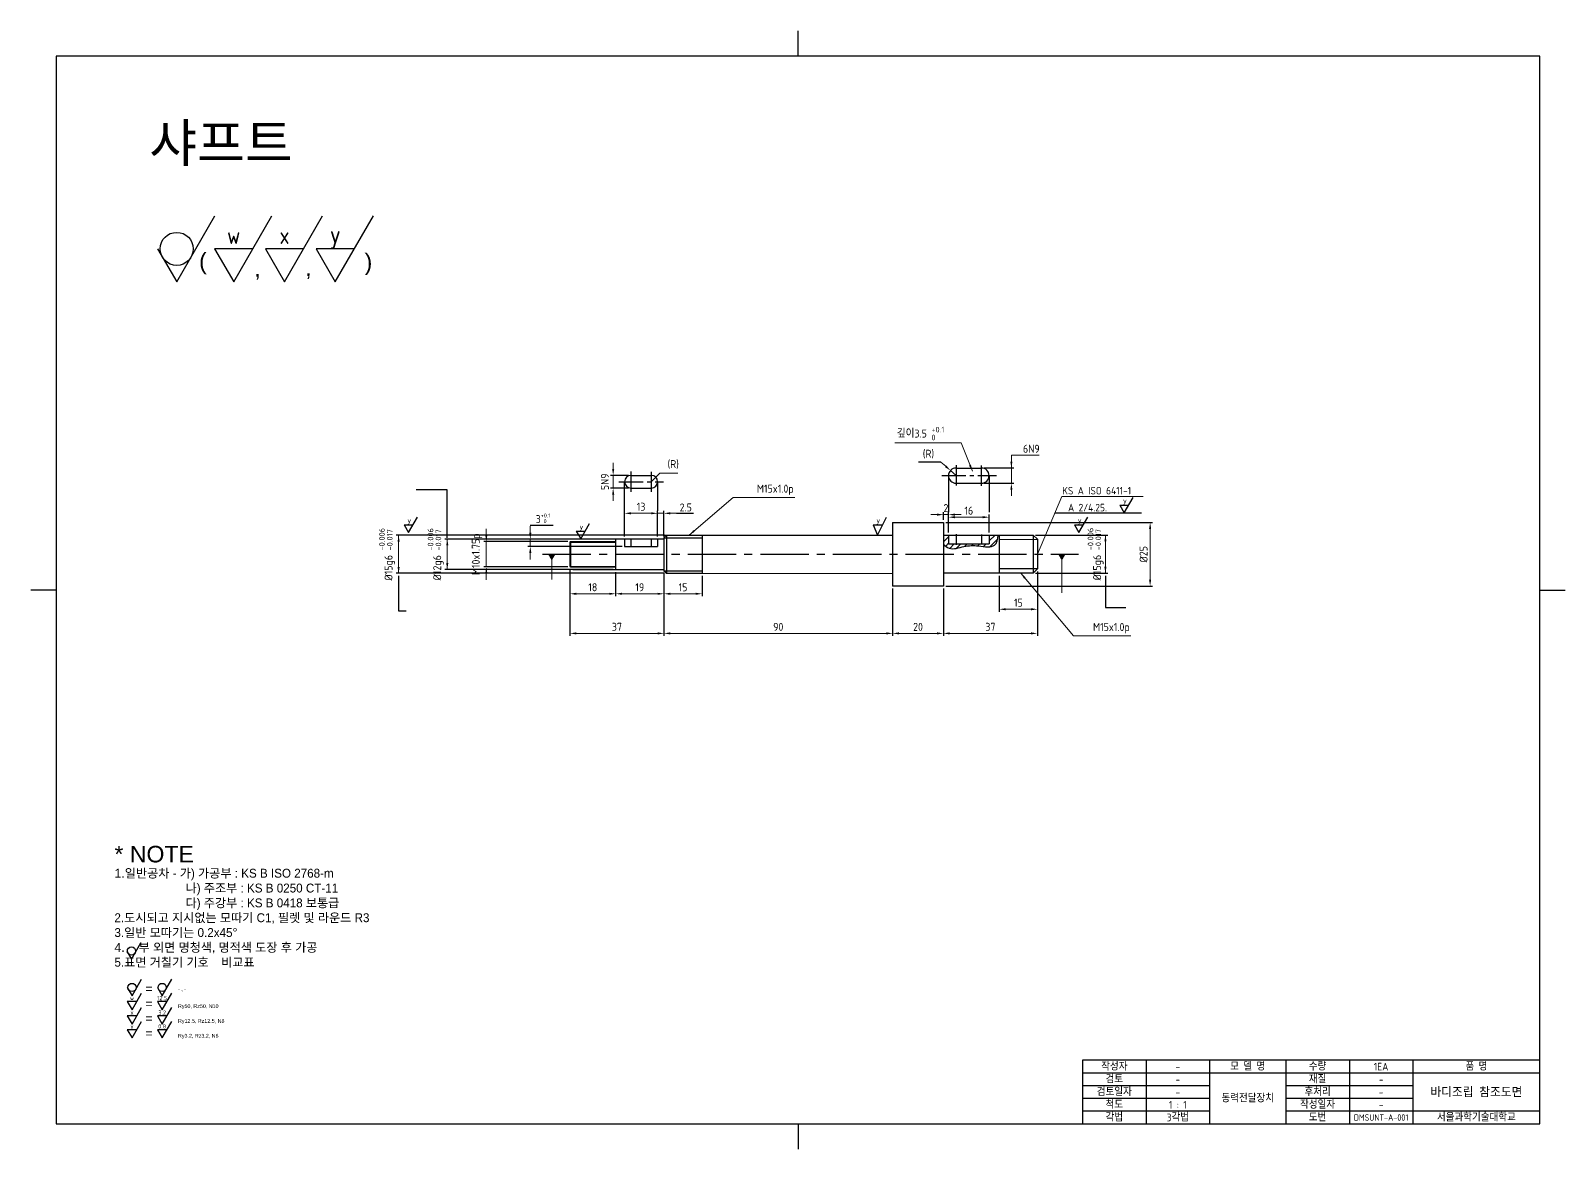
# Model space of a CAD drawing. Header units: millimetres. Extents: x 0 to 1832, y -442 to 895.
# Drawn here: x 1228 to 1832, y 0 to 440 of the extents above; entities that cross this region are included whole.
import ezdxf
from ezdxf.enums import TextEntityAlignment as Align

# ---------------------------------------------------------------- set-up
doc = ezdxf.new("R2010")
doc.units = ezdxf.units.MM
doc.linetypes.add('CENTER2', pattern=[28.575, 19.05, -3.175, 3.175, -3.175])
for name, color, linetype in [('가는선', 1, 'Continuous'), ('문자', 2, 'Continuous'), ('외형선', 3, 'Continuous'), ('윤곽선', 4, 'Continuous'), ('중심선', 1, 'CENTER2'), ('치수문자', 2, 'Continuous')]:
    doc.layers.add(name, color=color, linetype=linetype)
doc.styles.add('Annotative', font='arial.ttf')
doc.styles.get("Standard").update_dxf_attribs({"font": 'ISOCP.SHX', "bigfont": 'WHGTXT.SHX'})
doc.dimstyles.new('KS', dxfattribs={"dimtxt": 3.15, "dimasz": 2.5, "dimexe": 1, "dimexo": 1, "dimgap": 1, "dimtad": 1, "dimzin": 12, "dimdsep": 46, "dimtxsty": 'Standard', "dimcen": 0, "dimclrd": 1, "dimclre": 1, "dimclrt": 2, "dimadec": 0, "dimazin": 0, "dimtfac": 1, "dimtmove": 0, "dimatfit": 3, "dimfxl": 1, "dimarcsym": 0})

# ---------------------------------------------------------------- blocks, each defined once
blk = doc.blocks.new('표면거칠기')
at = {"layer": '외형선'}
for p, q in [((0, -12.99), (15, 12.99)), ((7.5, 0), (-7.5, 0)), ((-7.5, 0), (0, -12.99))]:
    blk.add_line(p, q, dxfattribs=at)
blk.add_attdef('표면거칠기', text='', height=6.5).set_placement((0, 0), align=Align.BOTTOM_CENTER)
blk = doc.blocks.new('표면거칠기2')
at = {"layer": '외형선'}
for p, q in [((32.33, 238.6), (47.33, 264.58)), ((24.83, 251.59), (32.33, 238.6))]:
    blk.add_line(p, q, dxfattribs=at)
blk.add_circle((32.33, 251.59), 6.5, dxfattribs=at)
blk = doc.blocks.new('*D394')
at = {"layer": 'Defpoints', "color": 0, "transparency": 16777216}
for p in [(1609.23, 226.63), (1624.23, 228.33), (1624.23, 212.43)]:
    blk.add_point(p, dxfattribs=at)
at = {"layer": '외형선', "color": 1, "linetype": 'ByBlock', "lineweight": -2, "transparency": 16777216}
for p, q in [((1609.23, 225.63), (1609.23, 211.43)), ((1624.23, 227.33), (1624.23, 211.43))]:
    blk.add_line(p, q, dxfattribs=at)
at = {"layer": '외형선', "color": 1, "linetype": 'ByBlock', "lineweight": 15, "transparency": 16777216}
blk.add_line((1611.73, 212.43), (1621.73, 212.43), dxfattribs=at)
at = {"layer": '외형선', "color": 1, "transparency": 16777216}
for points in [[(1611.73, 212.84), (1611.73, 212.01), (1609.23, 212.43)], [(1621.73, 212.84), (1621.73, 212.01), (1624.23, 212.43)]]:
    blk.add_solid(points, dxfattribs=at)
at = {"layer": '외형선', "color": 2, "transparency": 16777216, "insert": (1616.73, 215), "char_height": 3.15, "attachment_point": 5}
blk.add_mtext('15', dxfattribs=at)
blk = doc.blocks.new('*D395')
at = {"layer": 'Defpoints', "color": 0, "transparency": 16777216}
for p in [(1624.23, 228.33), (1587.23, 221.56), (1624.23, 202.93)]:
    blk.add_point(p, dxfattribs=at)
at = {"layer": '외형선', "color": 1, "linetype": 'ByBlock', "lineweight": -2, "transparency": 16777216}
for p, q in [((1624.23, 227.33), (1624.23, 201.93)), ((1587.23, 220.56), (1587.23, 201.93))]:
    blk.add_line(p, q, dxfattribs=at)
at = {"layer": '외형선', "color": 1, "linetype": 'ByBlock', "lineweight": 15, "transparency": 16777216}
blk.add_line((1589.73, 202.93), (1621.73, 202.93), dxfattribs=at)
at = {"layer": '외형선', "color": 1, "transparency": 16777216}
for points in [[(1589.73, 203.35), (1589.73, 202.52), (1587.23, 202.93)], [(1621.73, 203.35), (1621.73, 202.52), (1624.23, 202.93)]]:
    blk.add_solid(points, dxfattribs=at)
at = {"layer": '외형선', "color": 2, "transparency": 16777216, "insert": (1605.73, 205.51), "char_height": 3.15, "attachment_point": 5}
blk.add_mtext('37', dxfattribs=at)
blk = doc.blocks.new('*D379')
at = {"layer": 'Defpoints', "color": 0, "transparency": 16777216}
for p in [(1624.23, 228.33), (1587.23, 221.56), (1587.23, 202.93)]:
    blk.add_point(p, dxfattribs=at)
at = {"layer": '외형선', "color": 1, "linetype": 'ByBlock', "lineweight": -2, "transparency": 16777216}
for p, q in [((1624.23, 227.33), (1624.23, 201.93)), ((1587.23, 220.56), (1587.23, 201.93))]:
    blk.add_line(p, q, dxfattribs=at)
at = {"layer": '외형선', "color": 1, "linetype": 'ByBlock', "lineweight": 15, "transparency": 16777216}
blk.add_line((1621.73, 202.93), (1589.73, 202.93), dxfattribs=at)
at = {"layer": '외형선', "color": 1, "transparency": 16777216}
for points in [[(1589.73, 203.35), (1589.73, 202.52), (1587.23, 202.93)], [(1621.73, 203.35), (1621.73, 202.52), (1624.23, 202.93)]]:
    blk.add_solid(points, dxfattribs=at)
at = {"layer": '외형선', "color": 2, "transparency": 16777216, "insert": (1605.73, 205.51), "char_height": 3.15, "attachment_point": 5}
blk.add_mtext('37', dxfattribs=at)
blk = doc.blocks.new('*D380')
at = {"layer": 'Defpoints', "color": 0, "transparency": 16777216}
for p in [(1567.23, 221.56), (1587.23, 221.56), (1567.23, 202.93)]:
    blk.add_point(p, dxfattribs=at)
at = {"layer": '외형선', "color": 1, "linetype": 'ByBlock', "lineweight": -2, "transparency": 16777216}
for p, q in [((1567.23, 220.56), (1567.23, 201.93)), ((1587.23, 220.56), (1587.23, 201.93))]:
    blk.add_line(p, q, dxfattribs=at)
at = {"layer": '외형선', "color": 1, "linetype": 'ByBlock', "lineweight": 15, "transparency": 16777216}
blk.add_line((1584.73, 202.93), (1569.73, 202.93), dxfattribs=at)
at = {"layer": '외형선', "color": 1, "transparency": 16777216}
for points in [[(1569.73, 203.35), (1569.73, 202.52), (1567.23, 202.93)], [(1584.73, 203.35), (1584.73, 202.52), (1587.23, 202.93)]]:
    blk.add_solid(points, dxfattribs=at)
at = {"layer": '외형선', "color": 2, "transparency": 16777216, "insert": (1577.23, 205.51), "char_height": 3.15, "attachment_point": 5}
blk.add_mtext('20', dxfattribs=at)
blk = doc.blocks.new('*D381')
at = {"layer": 'Defpoints', "color": 0, "transparency": 16777216}
for p in [(1477.23, 227.56), (1567.23, 221.56), (1477.23, 202.93)]:
    blk.add_point(p, dxfattribs=at)
at = {"layer": '외형선', "color": 1, "linetype": 'ByBlock', "lineweight": -2, "transparency": 16777216}
for p, q in [((1477.23, 226.56), (1477.23, 201.93)), ((1567.23, 220.56), (1567.23, 201.93))]:
    blk.add_line(p, q, dxfattribs=at)
at = {"layer": '외형선', "color": 1, "linetype": 'ByBlock', "lineweight": 15, "transparency": 16777216}
blk.add_line((1564.73, 202.93), (1479.73, 202.93), dxfattribs=at)
at = {"layer": '외형선', "color": 1, "transparency": 16777216}
for points in [[(1479.73, 203.35), (1479.73, 202.52), (1477.23, 202.93)], [(1564.73, 203.35), (1564.73, 202.52), (1567.23, 202.93)]]:
    blk.add_solid(points, dxfattribs=at)
at = {"layer": '외형선', "color": 2, "transparency": 16777216, "insert": (1522.23, 205.51), "char_height": 3.15, "attachment_point": 5}
blk.add_mtext('90', dxfattribs=at)
blk = doc.blocks.new('*D382')
at = {"layer": 'Defpoints', "color": 0, "transparency": 16777216}
for p in [(1440.23, 229.26), (1477.23, 227.56), (1440.23, 202.93)]:
    blk.add_point(p, dxfattribs=at)
at = {"layer": '외형선', "color": 1, "linetype": 'ByBlock', "lineweight": -2, "transparency": 16777216}
for p, q in [((1440.23, 228.26), (1440.23, 201.93)), ((1477.23, 226.56), (1477.23, 201.93))]:
    blk.add_line(p, q, dxfattribs=at)
at = {"layer": '외형선', "color": 1, "linetype": 'ByBlock', "lineweight": 15, "transparency": 16777216}
blk.add_line((1474.73, 202.93), (1442.73, 202.93), dxfattribs=at)
at = {"layer": '외형선', "color": 1, "transparency": 16777216}
for points in [[(1442.73, 203.35), (1442.73, 202.52), (1440.23, 202.93)], [(1474.73, 203.35), (1474.73, 202.52), (1477.23, 202.93)]]:
    blk.add_solid(points, dxfattribs=at)
at = {"layer": '외형선', "color": 2, "transparency": 16777216, "insert": (1458.73, 205.51), "char_height": 3.15, "attachment_point": 5}
blk.add_mtext('37', dxfattribs=at)
blk = doc.blocks.new('*U373')
at = {"layer": '중심선', "color": 0, "linetype": 'CENTER2', "transparency": 16777216}
blk.add_line((-55.76, 0), (155.14, 0), dxfattribs=at)
blk = doc.blocks.new('*D383')
at = {"layer": 'Defpoints', "color": 0, "transparency": 16777216}
for p in [(1477.23, 227.56), (1492.23, 226.56), (1477.23, 218.51)]:
    blk.add_point(p, dxfattribs=at)
at = {"layer": '외형선', "color": 1, "linetype": 'ByBlock', "lineweight": -2, "transparency": 16777216}
for p, q in [((1477.23, 226.56), (1477.23, 217.51)), ((1492.23, 225.56), (1492.23, 217.51))]:
    blk.add_line(p, q, dxfattribs=at)
at = {"layer": '외형선', "color": 1, "linetype": 'ByBlock', "lineweight": 15, "transparency": 16777216}
blk.add_line((1489.73, 218.51), (1479.73, 218.51), dxfattribs=at)
at = {"layer": '외형선', "color": 1, "transparency": 16777216}
for points in [[(1479.73, 218.92), (1479.73, 218.09), (1477.23, 218.51)], [(1489.73, 218.92), (1489.73, 218.09), (1492.23, 218.51)]]:
    blk.add_solid(points, dxfattribs=at)
at = {"layer": '외형선', "color": 2, "transparency": 16777216, "insert": (1484.73, 221.08), "char_height": 3.15, "attachment_point": 5}
blk.add_mtext('15', dxfattribs=at)
blk = doc.blocks.new('*D384')
at = {"layer": 'Defpoints', "color": 0, "transparency": 16777216}
for p in [(1458.23, 228.06), (1477.23, 227.56), (1458.23, 218.51)]:
    blk.add_point(p, dxfattribs=at)
at = {"layer": '외형선', "color": 1, "linetype": 'ByBlock', "lineweight": -2, "transparency": 16777216}
for p, q in [((1458.23, 227.06), (1458.23, 217.51)), ((1477.23, 226.56), (1477.23, 217.51))]:
    blk.add_line(p, q, dxfattribs=at)
at = {"layer": '외형선', "color": 1, "linetype": 'ByBlock', "lineweight": 15, "transparency": 16777216}
blk.add_line((1474.73, 218.51), (1460.73, 218.51), dxfattribs=at)
at = {"layer": '외형선', "color": 1, "transparency": 16777216}
for points in [[(1460.73, 218.92), (1460.73, 218.09), (1458.23, 218.51)], [(1474.73, 218.92), (1474.73, 218.09), (1477.23, 218.51)]]:
    blk.add_solid(points, dxfattribs=at)
at = {"layer": '외형선', "color": 2, "transparency": 16777216, "insert": (1467.73, 221.08), "char_height": 3.15, "attachment_point": 5}
blk.add_mtext('19', dxfattribs=at)
blk = doc.blocks.new('*D385')
at = {"layer": 'Defpoints', "color": 0, "transparency": 16777216}
for p in [(1440.23, 229.26), (1458.23, 228.06), (1440.23, 218.51)]:
    blk.add_point(p, dxfattribs=at)
at = {"layer": '외형선', "color": 1, "linetype": 'ByBlock', "lineweight": -2, "transparency": 16777216}
for p, q in [((1440.23, 228.26), (1440.23, 217.51)), ((1458.23, 227.06), (1458.23, 217.51))]:
    blk.add_line(p, q, dxfattribs=at)
at = {"layer": '외형선', "color": 1, "linetype": 'ByBlock', "lineweight": 15, "transparency": 16777216}
blk.add_line((1455.73, 218.51), (1442.73, 218.51), dxfattribs=at)
at = {"layer": '외형선', "color": 1, "transparency": 16777216}
for points in [[(1442.73, 218.92), (1442.73, 218.09), (1440.23, 218.51)], [(1455.73, 218.92), (1455.73, 218.09), (1458.23, 218.51)]]:
    blk.add_solid(points, dxfattribs=at)
at = {"layer": '외형선', "color": 2, "transparency": 16777216, "insert": (1449.23, 221.08), "char_height": 3.15, "attachment_point": 5}
blk.add_mtext('18', dxfattribs=at)
blk = doc.blocks.new('*D386')
at = {"layer": 'Defpoints', "color": 0, "transparency": 16777216}
for p in [(1587.23, 246.56), (1587.23, 221.56), (1668.59, 221.56)]:
    blk.add_point(p, dxfattribs=at)
at = {"layer": '외형선', "color": 1, "linetype": 'ByBlock', "lineweight": -2, "transparency": 16777216}
for p, q in [((1588.23, 246.56), (1669.59, 246.56)), ((1588.23, 221.56), (1669.59, 221.56))]:
    blk.add_line(p, q, dxfattribs=at)
at = {"layer": '외형선', "color": 1, "linetype": 'ByBlock', "lineweight": 15, "transparency": 16777216}
blk.add_line((1668.59, 244.06), (1668.59, 224.06), dxfattribs=at)
at = {"layer": '외형선', "color": 1, "transparency": 16777216}
for points in [[(1668.17, 244.06), (1669, 244.06), (1668.59, 246.56)], [(1668.17, 224.06), (1669, 224.06), (1668.59, 221.56)]]:
    blk.add_solid(points, dxfattribs=at)
at = {"layer": '외형선', "color": 2, "transparency": 16777216, "insert": (1666.01, 234.06), "char_height": 3.15, "attachment_point": 5, "rotation": 90}
blk.add_mtext('%%C25', dxfattribs=at)
blk = doc.blocks.new('*D374')
at = {"layer": 'Defpoints', "color": 0, "transparency": 16777216}
for p in [(1622.53, 241.63), (1622.53, 226.63), (1651, 226.63)]:
    blk.add_point(p, dxfattribs=at)
at = {"layer": '외형선', "color": 1, "linetype": 'ByBlock', "lineweight": -2, "transparency": 16777216}
for p, q in [((1623.53, 241.63), (1652, 241.63)), ((1623.53, 226.63), (1652, 226.63))]:
    blk.add_line(p, q, dxfattribs=at)
at = {"layer": '외형선', "color": 1, "linetype": 'ByBlock', "lineweight": 15, "transparency": 16777216}
blk.add_line((1651, 241.63), (1651, 226.63), dxfattribs=at)
at = {"layer": '외형선', "color": 1, "lineweight": 15, "transparency": 16777216}
for p, q in [((1651, 239.13), (1651, 236.63)), ((1651, 229.13), (1651, 231.63))]:
    blk.add_line(p, q, dxfattribs=at)
at = {"layer": '외형선', "color": 1, "transparency": 16777216}
for points in [[(1650.58, 239.13), (1651.42, 239.13), (1651, 241.63)], [(1650.58, 229.13), (1651.42, 229.13), (1651, 226.63)]]:
    blk.add_solid(points, dxfattribs=at)
at = {"layer": '외형선', "color": 2, "transparency": 16777216, "insert": (1647.14, 234.13), "char_height": 3.15, "attachment_point": 5, "rotation": 90}
blk.add_mtext('%%C15g6 {\\H0.7x;\\S-0.006^ -0.017;}', dxfattribs=at)
blk = doc.blocks.new('*D387')
at = {"layer": 'Defpoints', "color": 0, "transparency": 16777216}
for p in [(1589.23, 249.64), (1587.23, 246.56), (1589.23, 241.63)]:
    blk.add_point(p, dxfattribs=at)
at = {"layer": '외형선', "color": 1, "linetype": 'ByBlock', "lineweight": 15, "transparency": 16777216}
for p, q in [((1584.73, 249.64), (1582.23, 249.64)), ((1587.23, 249.64), (1589.23, 249.64)), ((1591.73, 249.64), (1594.23, 249.64))]:
    blk.add_line(p, q, dxfattribs=at)
at = {"layer": '외형선', "color": 1, "linetype": 'ByBlock', "lineweight": -2, "transparency": 16777216}
for p, q in [((1587.23, 247.56), (1587.23, 250.64)), ((1589.23, 242.63), (1589.23, 250.64))]:
    blk.add_line(p, q, dxfattribs=at)
at = {"layer": '외형선', "color": 1, "transparency": 16777216}
for points in [[(1584.73, 250.06), (1584.73, 249.23), (1587.23, 249.64)], [(1591.73, 250.06), (1591.73, 249.23), (1589.23, 249.64)]]:
    blk.add_solid(points, dxfattribs=at)
at = {"layer": '외형선', "color": 2, "transparency": 16777216, "insert": (1588.23, 252.22), "char_height": 3.15, "attachment_point": 5}
blk.add_mtext('2', dxfattribs=at)
blk = doc.blocks.new('*D388')
at = {"layer": 'Defpoints', "color": 0, "transparency": 16777216}
for p in [(1605.23, 248.64), (1589.23, 241.63), (1605.23, 241.63)]:
    blk.add_point(p, dxfattribs=at)
at = {"layer": '외형선', "color": 1, "linetype": 'ByBlock', "lineweight": -2, "transparency": 16777216}
for p, q in [((1589.23, 242.63), (1589.23, 249.64)), ((1605.23, 242.63), (1605.23, 249.64))]:
    blk.add_line(p, q, dxfattribs=at)
at = {"layer": '외형선', "color": 1, "linetype": 'ByBlock', "lineweight": 15, "transparency": 16777216}
blk.add_line((1591.73, 248.64), (1602.73, 248.64), dxfattribs=at)
at = {"layer": '외형선', "color": 1, "transparency": 16777216}
for points in [[(1591.73, 249.06), (1591.73, 248.23), (1589.23, 248.64)], [(1602.73, 249.06), (1602.73, 248.23), (1605.23, 248.64)]]:
    blk.add_solid(points, dxfattribs=at)
at = {"layer": '외형선', "color": 2, "transparency": 16777216, "insert": (1597.23, 251.22), "char_height": 3.15, "attachment_point": 5}
blk.add_mtext('16', dxfattribs=at)
blk = doc.blocks.new('*U371')
at = {"layer": '중심선', "color": 0, "linetype": 'CENTER2', "ltscale": 0.5, "transparency": 16777216}
blk.add_line((-10.68, 0), (10.89, 0), dxfattribs=at)
blk = doc.blocks.new('*D389')
at = {"layer": 'Defpoints', "color": 0, "transparency": 16777216}
for p in [(1602.23, 267.99), (1602.23, 261.99), (1613.98, 261.99)]:
    blk.add_point(p, dxfattribs=at)
at = {"layer": '외형선', "color": 1, "linetype": 'ByBlock', "lineweight": 15, "transparency": 16777216}
for p, q in [((1613.98, 270.49), (1613.98, 272.99)), ((1613.98, 267.99), (1613.98, 261.99)), ((1613.98, 259.49), (1613.98, 256.99))]:
    blk.add_line(p, q, dxfattribs=at)
at = {"layer": '외형선', "color": 1, "linetype": 'ByBlock', "lineweight": -2, "transparency": 16777216}
for p, q in [((1603.23, 267.99), (1614.98, 267.99)), ((1603.23, 261.99), (1614.98, 261.99))]:
    blk.add_line(p, q, dxfattribs=at)
at = {"layer": '외형선', "color": 1, "transparency": 16777216}
for points in [[(1613.57, 270.49), (1614.4, 270.49), (1613.98, 267.99)], [(1613.57, 259.49), (1614.4, 259.49), (1613.98, 261.99)]]:
    blk.add_solid(points, dxfattribs=at)
blk = doc.blocks.new('*D390')
at = {"layer": 'Defpoints', "color": 0, "transparency": 16777216}
for p in [(1474.73, 250.17), (1461.73, 240.06), (1474.73, 240.06)]:
    blk.add_point(p, dxfattribs=at)
at = {"layer": '외형선', "color": 1, "linetype": 'ByBlock', "lineweight": -2, "transparency": 16777216}
for p, q in [((1461.73, 241.06), (1461.73, 251.17)), ((1474.73, 241.06), (1474.73, 251.17))]:
    blk.add_line(p, q, dxfattribs=at)
at = {"layer": '외형선', "color": 1, "linetype": 'ByBlock', "lineweight": 15, "transparency": 16777216}
blk.add_line((1464.23, 250.17), (1472.23, 250.17), dxfattribs=at)
at = {"layer": '외형선', "color": 1, "transparency": 16777216}
for points in [[(1464.23, 250.59), (1464.23, 249.76), (1461.73, 250.17)], [(1472.23, 250.59), (1472.23, 249.76), (1474.73, 250.17)]]:
    blk.add_solid(points, dxfattribs=at)
at = {"layer": '외형선', "color": 2, "transparency": 16777216, "insert": (1468.23, 252.75), "char_height": 3.15, "attachment_point": 5}
blk.add_mtext('13', dxfattribs=at)
blk = doc.blocks.new('_None')
blk = doc.blocks.new('*U372')
at = {"layer": '중심선', "color": 0, "linetype": 'CENTER2', "ltscale": 0.5, "transparency": 16777216}
blk.add_line((-8.73, 0), (8.86, 0), dxfattribs=at)
blk = doc.blocks.new('*D391')
at = {"layer": 'Defpoints', "color": 0, "transparency": 16777216}
for p in [(1457.25, 260.06), (1464.23, 265.06), (1464.23, 260.06)]:
    blk.add_point(p, dxfattribs=at)
at = {"layer": '외형선', "color": 1, "linetype": 'ByBlock', "lineweight": 15, "transparency": 16777216}
for p, q in [((1457.25, 267.56), (1457.25, 270.06)), ((1457.25, 265.06), (1457.25, 260.06)), ((1457.25, 257.56), (1457.25, 255.06))]:
    blk.add_line(p, q, dxfattribs=at)
at = {"layer": '외형선', "color": 1, "linetype": 'ByBlock', "lineweight": -2, "transparency": 16777216}
for p, q in [((1463.23, 265.06), (1456.25, 265.06)), ((1463.23, 260.06), (1456.25, 260.06))]:
    blk.add_line(p, q, dxfattribs=at)
at = {"layer": '외형선', "color": 1, "transparency": 16777216}
for points in [[(1456.84, 267.56), (1457.67, 267.56), (1457.25, 265.06)], [(1456.84, 257.56), (1457.67, 257.56), (1457.25, 260.06)]]:
    blk.add_solid(points, dxfattribs=at)
at = {"layer": '외형선', "color": 2, "transparency": 16777216, "insert": (1453.98, 262.56), "char_height": 3.15, "attachment_point": 5, "rotation": 90}
blk.add_mtext('5N9', dxfattribs=at)
blk = doc.blocks.new('*D392')
at = {"layer": 'Defpoints', "color": 0, "transparency": 16777216}
for p in [(1478.5, 241.56), (1372.81, 226.56), (1478.23, 226.56)]:
    blk.add_point(p, dxfattribs=at)
at = {"layer": '외형선', "color": 1, "linetype": 'ByBlock', "lineweight": -2, "transparency": 16777216}
for p, q in [((1477.5, 241.56), (1371.81, 241.56)), ((1477.23, 226.56), (1371.81, 226.56))]:
    blk.add_line(p, q, dxfattribs=at)
at = {"layer": '외형선', "color": 1, "linetype": 'ByBlock', "lineweight": 15, "transparency": 16777216}
blk.add_line((1372.81, 241.56), (1372.81, 226.56), dxfattribs=at)
at = {"layer": '외형선', "color": 1, "lineweight": 15, "transparency": 16777216}
for p, q in [((1372.81, 239.06), (1372.81, 236.56)), ((1372.81, 229.06), (1372.81, 231.56))]:
    blk.add_line(p, q, dxfattribs=at)
at = {"layer": '외형선', "color": 1, "transparency": 16777216}
for points in [[(1372.39, 239.06), (1373.22, 239.06), (1372.81, 241.56)], [(1372.39, 229.06), (1373.22, 229.06), (1372.81, 226.56)]]:
    blk.add_solid(points, dxfattribs=at)
at = {"layer": '외형선', "color": 2, "transparency": 16777216, "insert": (1368.25, 234.06), "char_height": 3.15, "attachment_point": 5, "rotation": 90}
blk.add_mtext('%%C15g6 {\\H0.7x;\\S-0.006^ -0.017;}', dxfattribs=at)
blk = doc.blocks.new('*D375')
at = {"layer": 'Defpoints', "color": 0, "transparency": 16777216}
for p in [(1458.23, 240.06), (1391.95, 228.06), (1458.23, 228.06)]:
    blk.add_point(p, dxfattribs=at)
at = {"layer": '외형선', "color": 1, "linetype": 'ByBlock', "lineweight": -2, "transparency": 16777216}
for p, q in [((1457.23, 240.06), (1390.95, 240.06)), ((1457.23, 228.06), (1390.95, 228.06))]:
    blk.add_line(p, q, dxfattribs=at)
at = {"layer": '외형선', "color": 1, "linetype": 'ByBlock', "lineweight": 15, "transparency": 16777216}
blk.add_line((1391.95, 240.06), (1391.95, 228.06), dxfattribs=at)
at = {"layer": '외형선', "color": 1, "lineweight": 15, "transparency": 16777216}
for p, q in [((1391.95, 237.56), (1391.95, 235.06)), ((1391.95, 230.56), (1391.95, 233.06))]:
    blk.add_line(p, q, dxfattribs=at)
at = {"layer": '외형선', "color": 1, "transparency": 16777216}
for points in [[(1391.54, 237.56), (1392.37, 237.56), (1391.95, 240.06)], [(1391.54, 230.56), (1392.37, 230.56), (1391.95, 228.06)]]:
    blk.add_solid(points, dxfattribs=at)
at = {"layer": '외형선', "color": 2, "transparency": 16777216, "insert": (1387.4, 234.06), "char_height": 3.15, "attachment_point": 5, "rotation": 90}
blk.add_mtext('%%C12g6 {\\H0.7x;\\S-0.006^ -0.017;}', dxfattribs=at)
blk = doc.blocks.new('*D393')
at = {"layer": 'Defpoints', "color": 0, "transparency": 16777216}
for p in [(1424.64, 237.06), (1458.23, 240.06), (1461.73, 237.06)]:
    blk.add_point(p, dxfattribs=at)
at = {"layer": '외형선', "color": 1, "linetype": 'ByBlock', "lineweight": 15, "transparency": 16777216}
for p, q in [((1424.64, 242.56), (1424.64, 245.06)), ((1424.64, 240.06), (1424.64, 237.06)), ((1424.64, 234.56), (1424.64, 232.06))]:
    blk.add_line(p, q, dxfattribs=at)
at = {"layer": '외형선', "color": 1, "linetype": 'ByBlock', "lineweight": -2, "transparency": 16777216}
for p, q in [((1457.23, 240.06), (1423.64, 240.06)), ((1460.73, 237.06), (1423.64, 237.06))]:
    blk.add_line(p, q, dxfattribs=at)
at = {"layer": '외형선', "color": 1, "transparency": 16777216}
for points in [[(1424.22, 242.56), (1425.06, 242.56), (1424.64, 240.06)], [(1424.22, 234.56), (1425.06, 234.56), (1424.64, 237.06)]]:
    blk.add_solid(points, dxfattribs=at)
blk = doc.blocks.new('*D376')
at = {"layer": 'Defpoints', "color": 0, "transparency": 16777216}
for p in [(1477.23, 250.17), (1474.73, 240.06), (1477.23, 240.06)]:
    blk.add_point(p, dxfattribs=at)
at = {"layer": '외형선', "color": 1, "linetype": 'ByBlock', "lineweight": 15, "transparency": 16777216}
for p, q in [((1472.23, 250.17), (1469.73, 250.17)), ((1474.73, 250.17), (1477.23, 250.17)), ((1479.73, 250.17), (1482.23, 250.17))]:
    blk.add_line(p, q, dxfattribs=at)
at = {"layer": '외형선', "color": 1, "linetype": 'ByBlock', "lineweight": -2, "transparency": 16777216}
for p, q in [((1474.73, 241.06), (1474.73, 251.17)), ((1477.23, 241.06), (1477.23, 251.17))]:
    blk.add_line(p, q, dxfattribs=at)
at = {"layer": '외형선', "color": 1, "transparency": 16777216}
for points in [[(1472.23, 250.59), (1472.23, 249.75), (1474.73, 250.17)], [(1479.73, 250.59), (1479.73, 249.75), (1477.23, 250.17)]]:
    blk.add_solid(points, dxfattribs=at)
blk = doc.blocks.new('*D377')
at = {"layer": 'Defpoints', "color": 0, "transparency": 16777216}
for p in [(1590, 266.99), (1592.23, 264.99)]:
    blk.add_point(p, dxfattribs=at)
at = {"layer": '외형선', "color": 1, "linetype": 'ByBlock', "lineweight": 15, "transparency": 16777216}
for p, q in [((1588.13, 268.65), (1586.27, 270.32)), ((1592.23, 264.99), (1590, 266.99))]:
    blk.add_line(p, q, dxfattribs=at)
at = {"layer": '외형선', "color": 1, "transparency": 16777216}
blk.add_solid([(1588.41, 268.96), (1587.85, 268.34), (1590, 266.99)], dxfattribs=at)
blk = doc.blocks.new('*D378')
at = {"layer": 'Defpoints', "color": 0, "transparency": 16777216}
for p in [(1440.43, 239.06), (1407.33, 229.06), (1440.43, 229.06)]:
    blk.add_point(p, dxfattribs=at)
at = {"layer": '문자', "color": 1, "linetype": 'ByBlock', "lineweight": 15, "transparency": 16777216}
for p, q in [((1407.33, 241.56), (1407.33, 244.06)), ((1407.33, 239.06), (1407.33, 229.06)), ((1407.33, 226.56), (1407.33, 224.06))]:
    blk.add_line(p, q, dxfattribs=at)
at = {"layer": '문자', "color": 1, "linetype": 'ByBlock', "lineweight": -2, "transparency": 16777216}
for p, q in [((1439.43, 239.06), (1406.33, 239.06)), ((1439.43, 229.06), (1406.33, 229.06))]:
    blk.add_line(p, q, dxfattribs=at)
at = {"layer": '문자', "color": 1, "transparency": 16777216}
for points in [[(1406.91, 241.56), (1407.74, 241.56), (1407.33, 239.06)], [(1406.91, 226.56), (1407.74, 226.56), (1407.33, 229.06)]]:
    blk.add_solid(points, dxfattribs=at)
at = {"layer": '문자', "color": 2, "transparency": 16777216, "insert": (1403.66, 234.06), "char_height": 3.15, "attachment_point": 5, "rotation": 90}
blk.add_mtext('M10x1.75p', dxfattribs=at)

msp = doc.modelspace()

# ---------------------------------------------------------------- hatches: boundary and pattern name
at = {"layer": '가는선'}
h = msp.add_hatch(dxfattribs=at)
h.set_pattern_fill('ANSI31', color=256, scale=0.56)
h.set_pattern_definition([(45, (1392.8252, 69.6182), (-1.257236, 1.257236), [])])
edge = h.paths.add_edge_path()
edge.add_line((1589.233, 238.133), (1589.233, 241.633))
edge.add_line((1589.233, 241.633), (1587.233, 241.633))
edge.add_line((1587.233, 241.633), (1587.233, 238.022))
edge.add_spline(control_points=[(1587.233, 238.022), (1587.957, 237.395), (1590.23, 235.426), (1595.315, 237.497), (1600.405, 237.564), (1604.299, 236.796), (1608.321, 237.368), (1608.609, 240.011), (1608.785, 241.633)], knot_values=[0, 0, 0, 0, 2.7363765, 8.5931742, 14.2606776, 18.1055924, 20.7748975, 25.0205792, 25.0205792, 25.0205792, 25.0205792], degree=3, periodic=0)
edge.add_line((1608.785, 241.633), (1605.233, 241.633))
edge.add_line((1605.233, 241.633), (1605.233, 238.133))
edge.add_line((1605.233, 238.133), (1589.233, 238.133))

# ---------------------------------------------------------------- linework, layer by layer
for p, q in [((1461.733, 251.172), (1461.733, 262.563)), ((1474.733, 262.563), (1474.733, 251.172)), ((1589.233, 264.988), (1589.233, 250.643)), ((1605.233, 264.988), (1605.233, 250.643)), ((1391.953, 259.346), (1379.77, 259.346)), ((1391.953, 240.563), (1391.953, 259.346)), ((1658.395, 250.316), (1661.879, 256.35)), ((1376.727, 242.563), (1380.211, 248.597)), ((1482.233, 250.171), (1488.814, 250.171)), ((1561.311, 241.563), (1564.794, 248.597)), ((1631.132, 250.316), (1665.143, 250.316)), ((1640.575, 242.633), (1644.059, 248.667)), ((1656.653, 253.333), (1660.137, 253.333)), ((1374.985, 245.58), (1378.469, 245.58)), ((1424.64, 245.563), (1433.577, 245.563)), ((1442.73, 243.08), (1446.214, 243.08)), ((1444.472, 240.063), (1447.956, 246.097)), ((1559.569, 245.58), (1563.052, 245.58)), ((1609.233, 241.633), (1622.533, 241.633)), ((1622.533, 241.633), (1624.233, 239.933)), ((1638.833, 245.65), (1642.317, 245.65)), ((1440.233, 238.863), (1440.433, 239.063)), ((1441.433, 240.063), (1458.233, 240.063)), ((1464.233, 240.063), (1464.233, 237.063)), ((1472.233, 240.063), (1472.233, 237.063)), ((1477.233, 241.563), (1478.233, 241.563)), ((1477.233, 240.563), (1478.233, 241.563)), ((1478.233, 241.563), (1492.233, 241.563)), ((1372.808, 225.563), (1372.808, 211.848)), ((1440.233, 229.263), (1440.433, 229.063)), ((1441.433, 228.063), (1458.233, 228.063)), ((1477.233, 227.563), (1478.233, 226.563)), ((1478.233, 226.563), (1492.233, 226.563)), ((1622.533, 226.633), (1609.233, 226.633)), ((1622.533, 226.633), (1624.233, 228.333)), ((1650.998, 225.633), (1650.998, 213.091)), ((1372.808, 211.848), (1375.764, 211.848)), ((1650.998, 213.091), (1659.039, 213.091)), ((1667, 35), (1667, 10)), ((1692, 35), (1692, 10)), ((1722, 35), (1722, 10)), ((1747, 35), (1747, 10)), ((1772, 35), (1772, 10)), ((1822, 30), (1642, 30)), ((1692, 25), (1642, 25)), ((1772, 25), (1722, 25)), ((1692, 20), (1642, 20)), ((1772, 20), (1722, 20)), ((1692, 15), (1642, 15)), ((1822, 15), (1722, 15))]:
    msp.add_line(p, q, dxfattribs=at)
for points in [[(1656.653, 253.333), (1658.395, 250.316)], [(1374.985, 245.58), (1376.727, 242.563)], [(1442.73, 243.08), (1444.472, 240.063)], [(1559.569, 245.58), (1561.311, 241.563)], [(1638.833, 245.65), (1640.575, 242.633)]]:
    msp.add_lwpolyline(points, dxfattribs=at)
msp.add_spline([(1587.233, 238.022), (1589.485, 236.467), (1595.307, 237.105), (1600.969, 237.344), (1604.798, 236.985), (1607.39, 237.623), (1608.785, 241.633)], degree=3, dxfattribs=at)
at = {"layer": '외형선'}
for p, q in [((1530, 430), (1530, 440)), ((1586.268, 270.319), (1577.485, 270.319)), ((1592.233, 267.988), (1602.233, 267.988)), ((1464.233, 265.063), (1472.233, 265.063)), ((1464.233, 260.063), (1472.233, 260.063)), ((1592.233, 261.988), (1602.233, 261.988)), ((1567.233, 246.563), (1567.233, 221.563)), ((1567.233, 246.563), (1587.233, 246.563)), ((1587.233, 246.563), (1587.233, 221.563)), ((1587.233, 241.633), (1609.233, 241.633)), ((1589.233, 241.633), (1589.233, 238.133)), ((1592.233, 241.943), (1592.233, 237.809)), ((1602.233, 241.812), (1602.233, 237.916)), ((1605.233, 241.633), (1605.233, 238.133)), ((1609.233, 241.633), (1609.233, 226.633)), ((1622.533, 241.633), (1622.533, 226.633)), ((1440.233, 238.863), (1440.233, 229.263)), ((1440.233, 238.863), (1458.233, 238.863)), ((1440.433, 239.063), (1458.233, 239.063)), ((1440.433, 239.063), (1440.433, 229.063)), ((1458.233, 240.063), (1477.233, 240.063)), ((1458.233, 240.063), (1458.233, 228.063)), ((1461.733, 240.063), (1461.733, 237.063)), ((1461.733, 237.063), (1474.733, 237.063)), ((1461.733, 237.063), (1464.733, 237.063)), ((1474.733, 240.063), (1474.733, 237.063)), ((1477.233, 240.563), (1477.233, 227.563)), ((1477.233, 240.563), (1492.233, 240.563)), ((1478.233, 241.563), (1478.233, 226.563)), ((1492.233, 241.563), (1567.233, 241.563)), ((1492.233, 241.563), (1492.233, 226.563)), ((1589.233, 238.133), (1605.233, 238.133)), ((1609.233, 239.919), (1624.233, 239.933)), ((1624.233, 239.933), (1624.233, 228.333)), ((1440.233, 229.263), (1458.233, 229.263)), ((1440.433, 229.063), (1458.233, 229.063)), ((1458.233, 228.063), (1477.233, 228.063)), ((1477.233, 227.563), (1492.233, 227.563)), ((1492.233, 226.563), (1567.233, 226.555)), ((1609.233, 226.633), (1587.233, 226.628)), ((1624.233, 228.333), (1609.233, 228.333)), ((1238, 220), (1228, 220)), ((1587.233, 221.563), (1567.233, 221.563)), ((1822, 220), (1832, 220)), ((1822, 35), (1642, 35)), ((1642, 35), (1642, 10)), ((1530, 10), (1530, 0))]:
    msp.add_line(p, q, dxfattribs=at)
for centre, radius, start, end in [((1592.233, 264.988), 3, 90, 270), ((1602.233, 264.988), 3, 270, 90), ((1464.233, 262.563), 2.5, 90, 270), ((1472.233, 262.563), 2.5, 270, 90)]:
    msp.add_arc(centre, radius, start, end, dxfattribs=at)
at = {"layer": '윤곽선'}
msp.add_lwpolyline([(1238, 10), (1822, 10), (1822, 430), (1238, 430)], close=True, dxfattribs=at)
at = {"layer": '중심선'}
for p, q in [((1464.233, 266.602), (1464.233, 258.644)), ((1472.233, 266.463), (1472.233, 258.575)), ((1592.233, 269.156), (1592.233, 261.043)), ((1602.233, 261.005), (1602.233, 269.006))]:
    msp.add_line(p, q, dxfattribs=at)

# ---------------------------------------------------------------- block references
at = {"layer": '외형선'}
msp.add_blockref('표면거칠기2', (1253.132, 102.6), dxfattribs=at)
at = {"layer": '중심선', "color": 1, "linetype": 'CENTER2', "ltscale": 0.5}
msp.add_blockref('*U372', (1468.233, 262.563), dxfattribs=at)
at = {"layer": '중심선', "linetype": 'CENTER2', "ltscale": 0.5}
msp.add_blockref('*U371', (1597.233, 264.988), dxfattribs=at)
at = {"layer": '중심선', "linetype": 'CENTER2'}
msp.add_blockref('*U373', (1485.233, 234.063), dxfattribs=at)
at = {"layer": '치수문자'}
ref = msp.add_blockref('표면거칠기', (1307.895, 354.186), dxfattribs=at)
ref.add_attrib('표면거칠기', 'w', dxfattribs={"layer": '0', "lineweight": 30, "height": 6.5}).set_placement((1307.895, 354.186), align=Align.BOTTOM_CENTER)
ref = msp.add_blockref('표면거칠기', (1327.895, 354.186), dxfattribs=at)
ref.add_attrib('표면거칠기', 'x', dxfattribs={"layer": '0', "lineweight": 30, "height": 6.5}).set_placement((1327.895, 354.186), align=Align.BOTTOM_CENTER)
ref = msp.add_blockref('표면거칠기', (1347.895, 354.186), dxfattribs=at)
ref.add_attrib('표면거칠기', 'y', dxfattribs={"layer": '0', "lineweight": 30, "height": 7}).set_placement((1347.895, 354.186), align=Align.BOTTOM_CENTER)
at = {"layer": '치수문자', "xscale": 0.25, "yscale": 0.25, "zscale": 0.25}
for p in [(1259.582, 15.076), (1259.797, 0.756), (1271.672, 0.756)]:
    msp.add_blockref('표면거칠기2', p, dxfattribs=at)
for p, values in [((1267.878, 58.164), {'표면거칠기': 'w'}), ((1279.753, 58.164), {'표면거칠기': '12.5'}), ((1267.878, 52.491), {'표면거칠기': 'x'}), ((1279.753, 52.491), {'표면거칠기': '3.2'}), ((1267.878, 47.033), {'표면거칠기': 'y'}), ((1279.753, 47.033), {'표면거칠기': '0.8'})]:
    msp.add_blockref('표면거칠기', p, dxfattribs=at).add_auto_attribs(values)

# ---------------------------------------------------------------- texts
at = {"layer": '문자', "attachment_point": 5}
for s, width, insert, char_height in [('작성자', 25, (1654.5, 32.5), 3), ('-', 25, (1679.5, 32.5), 3), ('모 델 명', 30, (1707, 32.5), 3), ('수량', 25, (1734.5, 32.5), 3), ('1EA', 25, (1759.5, 32.5), 3), ('품 명', 50, (1797, 32.5), 3), ('검토일자', 25, (1654.5, 22.5), 3), ('검토', 25, (1654.5, 27.5), 3), ('-', 25, (1679.5, 27.5), 3), ('후처리', 25, (1734.5, 22.5), 3), ('재질', 25, (1734.5, 27.5), 3), ('-', 25, (1759.5, 27.5), 3), ('바디조립 참조도면', 50, (1797, 22.5), 4), ('척도', 25, (1654.5, 17.5), 3), ('1 : 1', 25, (1679.5, 17.5), 3), ('-', 25, (1679.5, 22.5), 3), ('동력전달장치', 30, (1707, 20), 3), ('작성일자', 25, (1734.5, 17.5), 3), ('-', 25, (1759.5, 22.5), 3), ('각법', 25, (1654.5, 12.5), 3), ('3각법', 25, (1679.5, 12.5), 3), ('도번', 25, (1734.5, 12.5), 3), ('DMSUNT-A-001', 25, (1759.5, 12.5), 2.5), ('-', 25, (1759.5, 17.5), 3), ('서울과학기술대학교', 50, (1797, 12.5), 3)]:
    msp.add_mtext_dynamic_manual_height_columns(s, width=width, gutter_width=15, heights=[0], dxfattribs=dict(at, insert=insert, char_height=char_height))
at = {"layer": '외형선', "color": 2}
for s, height, p in [('KS A ISO 6411-1', 3, (1634.021, 257.568)), ('A 2/4.25.', 3, (1636.281, 250.902)), ('y', 2, (1657.922, 254.11)), ('y', 2, (1376.254, 246.357)), ('y', 2, (1560.837, 246.357)), ('y', 2, (1640.102, 246.427)), ('y', 2, (1443.999, 243.857))]:
    msp.add_text(s, height=height, dxfattribs=at).set_placement(p)
at = {"layer": '외형선', "attachment_point": 1, "style": 'Annotative'}
for s, insert, char_height, width in [('{\\fGulim|b0|i0|c129|p50;\\C0;\\c16777215;샤프트}', (1274.663, 403.393), 15, 129.69747), ('(', (1294.272, 352.668), 6.5, 15.12111), (')', (1359.429, 352.303), 6.5, 15.12111), (',', (1336.028, 350.008), 6.5, 10.51676), (',', (1316.03, 349.742), 6.5, 10.51676)]:
    msp.add_mtext(s, dxfattribs=dict(at, insert=insert, char_height=char_height, width=width))
at = {"layer": '외형선', "color": 2, "char_height": 3.15}
for s, insert, attachment_point in [('\\A1;깊이3.5 {\\H0.7x;\\S+0.1^ 0;}', (1587.602, 278.896), 9), ('(R)', (1583.561, 271.718), 9), ('6N9', (1618.554, 273.988), 7), ('(R)', (1478.663, 267.656), 7), ('M15x1.0p', (1513.85, 257.341), 7), ('M15x1.0p', (1646.128, 202.917), 7)]:
    msp.add_mtext(s, dxfattribs=dict(at, insert=insert, attachment_point=attachment_point))
at = {"layer": '외형선', "color": 2, "char_height": 3.15, "width": 6.39902, "attachment_point": 7}
for s, insert in [('2.5', (1483.412, 250.885)), ('3{\\H0.5x;\\S+0.1^  0;}', (1426.767, 246.308))]:
    msp.add_mtext(s, dxfattribs=dict(at, insert=insert))
at = {"layer": '치수문자', "attachment_point": 1, "style": 'Annotative'}
for s, insert, char_height, width in [('* NOTE', (1260.961, 119.354), 6.5, 36.45384), ('1.{\\fGulim|b0|i0|c129|p50;일반공차 - 가) 가공부 : KS B ISO 2768-m\\P^I^I나) 주조부 : KS B 0250 CT-11\\P^I^I다) 주강부 : KS B 0418 보통급\\P2.도시되고 지시없는 모따기 C1, 필렛 및 라운드 R3\\P3.일반 모따기는 0.2x45}°\\P4.    {\\fGulim|b0|i0|c129|p50;부 외면 명청색, 명적색 도장 후 가공\\P5.표면 거칠기 기호^I비교표}', (1260.961, 110.343), 3.5, 236.19745), ('- , -\\P{\\H1.66667x; \\P}Ry50, Rz50, N10\\P{\\H1.33333x; \\P}Ry12.5, Rz12.5, N8\\P{\\H1.33333x;\\P}Ry3.2, Rz3.2, N6', (1285.977, 63.739), 1.5, 30.10061)]:
    msp.add_mtext(s, dxfattribs=dict(at, insert=insert, char_height=char_height, width=width))
at = {"layer": '치수문자', "insert": (1273.11, 64.926), "char_height": 3.5, "attachment_point": 1, "style": 'Annotative'}
msp.add_mtext_dynamic_manual_height_columns('=\\P=\\P=\\P=', width=4.52297, gutter_width=32.5, heights=[0], dxfattribs=at)

# ---------------------------------------------------------------- dimensions: what is measured, and where the dimension line sits
at = {"layer": '문자'}
dim = msp.add_linear_dim(base=(1407.325, 229.063), p1=(1440.433, 239.063), p2=(1440.433, 229.063), angle=90, text='M<>x1.75p', dimstyle='KS', override={"dimgap": 1.7, "dimtix": 1, "dimatfit": 2, "dimldrblk": 'None', "dimlwd": 15, "dimarcsym": 1}, dxfattribs=at)
dim.commit()
dim.dimension.update_dxf_attribs({"geometry": '*D378', "text_midpoint": (1403.657, 234.063)})
at = {"layer": '외형선'}
for base, p1, p2, text, override, picture, middle in [((1613.985, 261.988), (1602.233, 267.988), (1602.233, 261.988), ' ', {"dimatfit": 1, "dimlwd": 15, "dimarcsym": 1}, '*D389', (1613.985, 264.988)), ((1457.255, 260.063), (1464.233, 265.063), (1464.233, 260.063), '<>N9', {"dimgap": 1.7, "dimtix": 1, "dimatfit": 2, "dimldrblk": 'None', "dimlwd": 15, "dimarcsym": 1}, '*D391', (1453.98, 262.563)), ((1372.808, 226.563), (1478.495, 241.563), (1478.233, 226.563), '%%C<>g6 {\\H0.7x;\\S-0.006^ -0.017;}', {"dimgap": 1.7, "dimtix": 1, "dimatfit": 2, "dimldrblk": 'None', "dimlwd": 15, "dimarcsym": 1}, '*D392', (1368.254, 234.063)), ((1391.953, 228.063), (1458.233, 240.063), (1458.233, 228.063), '%%C<>g6 {\\H0.7x;\\S-0.006^ -0.017;}', {"dimgap": 1.7, "dimtix": 1, "dimatfit": 2, "dimldrblk": 'None', "dimlwd": 15, "dimarcsym": 1}, '*D375', (1387.4, 234.063)), ((1424.64, 237.063), (1458.233, 240.063), (1461.733, 237.063), ' ', {"dimgap": 1.7, "dimdle": 3, "dimtix": 1, "dimatfit": 2, "dimldrblk": 'None', "dimlwd": 15, "dimarcsym": 1}, '*D393', (1424.64, 238.563)), ((1668.588, 221.563), (1587.233, 246.563), (1587.233, 221.563), '%%C<>', {"dimlwd": 15, "dimarcsym": 1}, '*D386', (1666.013, 234.063)), ((1650.998, 226.633), (1622.533, 241.633), (1622.533, 226.633), '%%C<>g6 {\\H0.7x;\\S-0.006^ -0.017;}', {"dimtix": 1, "dimlwd": 15, "dimarcsym": 1}, '*D374', (1647.145, 234.133))]:
    dim = msp.add_linear_dim(base=base, p1=p1, p2=p2, angle=90, text=text, dimstyle='KS', override=override, dxfattribs=at)
    dim.commit()
    dim.dimension.update_dxf_attribs({"geometry": picture, "text_midpoint": middle})
dim = msp.add_radius_dim(center=(1592.233, 264.988), mpoint=(1589.996, 266.987), text=' ', dimstyle='KS', override={"dimgap": 1.7, "dimtix": 1, "dimatfit": 2, "dimldrblk": 'None', "dimlwd": 15, "dimarcsym": 1}, dxfattribs=at)
dim.commit()
dim.dimension.update_dxf_attribs({"geometry": '*D377', "text_midpoint": (1591.115, 265.987)})
for base, p1, p2, override, picture, middle in [((1474.733, 250.172), (1461.733, 240.063), (1474.733, 240.063), {"dimatfit": 1, "dimldrblk": 'None', "dimlwd": 15, "dimarcsym": 1}, '*D390', (1468.233, 252.747)), ((1589.233, 249.643), (1587.233, 246.563), (1589.233, 241.633), {"dimtix": 1, "dimlwd": 15, "dimarcsym": 1}, '*D387', (1588.233, 252.219)), ((1605.233, 248.643), (1589.233, 241.633), (1605.233, 241.633), {"dimtix": 1, "dimtmove": 1, "dimlwd": 15, "dimarcsym": 1}, '*D388', (1597.233, 251.218)), ((1440.233, 202.933), (1477.233, 227.563), (1440.233, 229.263), {"dimtmove": 1, "dimlwd": 15, "dimarcsym": 1}, '*D382', (1458.733, 205.508)), ((1440.233, 218.506), (1458.233, 228.063), (1440.233, 229.263), {"dimtmove": 1, "dimlwd": 15, "dimarcsym": 1}, '*D385', (1449.233, 221.081)), ((1458.233, 218.506), (1477.233, 227.563), (1458.233, 228.063), {"dimtmove": 1, "dimlwd": 15, "dimarcsym": 1}, '*D384', (1467.733, 221.081)), ((1477.233, 202.933), (1567.233, 221.563), (1477.233, 227.563), {"dimtmove": 1, "dimlwd": 15, "dimarcsym": 1}, '*D381', (1522.233, 205.508)), ((1477.233, 218.506), (1492.233, 226.563), (1477.233, 227.563), {"dimlwd": 15, "dimarcsym": 1}, '*D383', (1484.733, 221.081)), ((1624.233, 202.933), (1587.233, 221.563), (1624.233, 228.333), {"dimlwd": 15, "dimarcsym": 1}, '*D395', (1605.733, 205.508)), ((1587.233, 202.933), (1624.233, 228.333), (1587.233, 221.563), {"dimtmove": 1, "dimlwd": 15, "dimarcsym": 1}, '*D379', (1605.733, 205.508)), ((1624.233, 212.426), (1609.233, 226.633), (1624.233, 228.333), {"dimlwd": 15, "dimarcsym": 1}, '*D394', (1616.733, 215.001)), ((1567.233, 202.933), (1587.233, 221.563), (1567.233, 221.563), {"dimtmove": 1, "dimlwd": 15, "dimarcsym": 1}, '*D380', (1577.233, 205.508))]:
    dim = msp.add_linear_dim(base=base, p1=p1, p2=p2, dimstyle='KS', override=override, dxfattribs=at)
    dim.commit()
    dim.dimension.update_dxf_attribs({"geometry": picture, "text_midpoint": middle})
dim = msp.add_linear_dim(base=(1477.233, 250.171), p1=(1474.733, 240.063), p2=(1477.233, 240.063), text=' ', dimstyle='KS', override={"dimgap": 1.7, "dimtix": 1, "dimatfit": 2, "dimldrblk": 'None', "dimlwd": 15, "dimarcsym": 1}, dxfattribs=at)
dim.commit()
dim.dimension.update_dxf_attribs({"geometry": '*D376', "text_midpoint": (1475.983, 250.171)})

# ---------------------------------------------------------------- leaders
at = {"layer": '외형선', "annotation_type": 0, "has_hookline": 1}
for points, override, hookline_direction, text_width in [([(1598.616, 266.793), (1594.253, 277.896), (1588.602, 277.896)], {"dimgap": 1, "dimtad": 1, "dimatfit": 1, "dimlwd": 15, "dimarcsym": 1}, 1, 19.454), ([(1613.985, 267.988), (1613.985, 272.988), (1617.554, 272.988)], {"dimgap": 1, "dimtad": 1, "dimatfit": 1, "dimlwd": 15, "dimarcsym": 1}, 0, 6.399), ([(1472.233, 262.519), (1475.66, 265.956), (1476.963, 265.956)], {"dimgap": 1.7, "dimtad": 1, "dimtix": 1, "dimatfit": 2, "dimldrblk": 'None', "dimlwd": 15, "dimarcsym": 1}, 0, 4.093), ([(1487.164, 241.563), (1504.425, 256.341), (1512.85, 256.341)], {"dimgap": 1, "dimtad": 1, "dimatfit": 1, "dimlwd": 15, "dimarcsym": 1}, 0, 14.919), ([(1617.67, 226.633), (1638.407, 201.917), (1645.128, 201.917)], {"dimgap": 1, "dimtad": 1, "dimlwd": 15, "dimarcsym": 1}, 0, 14.919)]:
    msp.add_leader(points, dimstyle='KS', override=override, dxfattribs=dict(at, hookline_direction=hookline_direction, text_width=text_width))
at = {"layer": '외형선'}
for points, override in [([(1624.233, 234.063), (1633.849, 256.717), (1665.794, 256.717)], {"dimgap": 1, "dimtad": 1, "dimatfit": 1, "dimldrblk": 'None', "dimlwd": 15, "dimarcsym": 1}), ([(1433.085, 234.063), (1433.065, 224.066)], {"dimgap": 1.7, "dimtad": 1, "dimtix": 1, "dimatfit": 2, "dimldrblk": 'DatumFilled', "dimlwd": 15, "dimarcsym": 1}), ([(1633.846, 234.063), (1633.846, 218.951)], {"dimgap": 1, "dimtad": 1, "dimldrblk": 'DatumFilled', "dimlwd": 15, "dimarcsym": 1})]:
    msp.add_leader(points, dimstyle='KS', override=override, dxfattribs=at)

doc.saveas('drawing.dxf')
